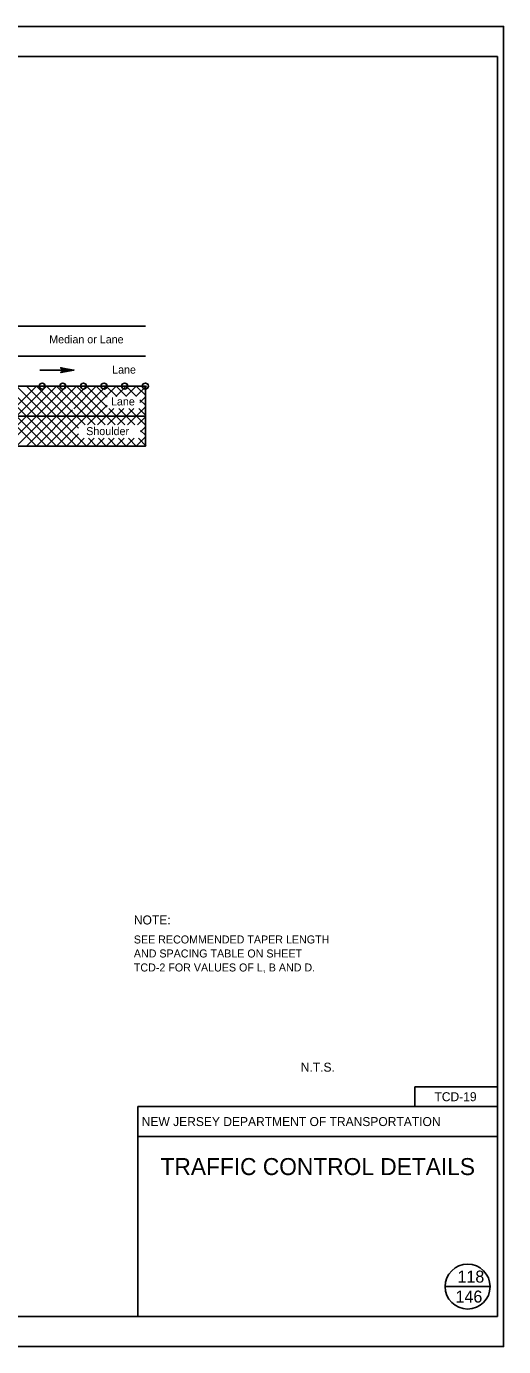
# Model space of a CAD drawing. Extents: x 499945 to 500993, y 499985 to 500645.
# Drawn here: x 500754 to 500993, y 499985 to 500645 of the extents above; entities that cross this region are included whole.
import ezdxf

# ---------------------------------------------------------------- set-up
doc = ezdxf.new("R2010")
doc.units = 0
for name, color, linetype in [('1', 7, 'Continuous'), ('24', 7, 'Continuous'), ('41', 7, 'Continuous'), ('5', 7, 'Continuous'), ('56', 7, 'Continuous'), ('60', 7, 'Continuous'), ('63', 7, 'Continuous')]:
    doc.layers.add(name, color=color, linetype=linetype)

msp = doc.modelspace()

# ---------------------------------------------------------------- linework, layer by layer
at = {"layer": '1'}
for p, q in [((500993, 500645), (499944.83, 500645)), ((500990, 500630), (500000, 500630)), ((500990, 500000), (500990, 500630)), ((500077.46, 500495.15), (500813.85, 500495.15)), ((500077.46, 500480.16), (500813.85, 500480.16)), ((500077.46, 500465.17), (500813.85, 500465.17)), ((500411.24, 500465.17), (500813.85, 500465.17)), ((500729.36, 500435.19), (500759.34, 500465.17)), ((500759.34, 500435.19), (500729.36, 500465.17)), ((500734.36, 500435.19), (500764.33, 500465.17)), ((500764.33, 500435.19), (500734.36, 500465.17)), ((500769.33, 500435.19), (500739.35, 500465.17)), ((500739.35, 500435.19), (500769.33, 500465.17)), ((500744.35, 500435.19), (500774.32, 500465.17)), ((500774.32, 500435.19), (500744.35, 500465.17)), ((500779.32, 500435.19), (500749.34, 500465.17)), ((500749.35, 500435.19), (500779.32, 500465.17)), ((500754.34, 500435.19), (500784.32, 500465.17)), ((500780.37, 500439.13), (500754.34, 500465.17)), ((500780.37, 500444.13), (500759.34, 500465.17)), ((500764.33, 500435.19), (500794.31, 500465.17)), ((500783.67, 500445.83), (500764.33, 500465.17)), ((500769.33, 500435.19), (500799.31, 500465.17)), ((500788.67, 500445.83), (500769.33, 500465.17)), ((500793.66, 500445.83), (500774.32, 500465.17)), ((500778.02, 500453.87), (500789.31, 500465.17)), ((500798.66, 500445.83), (500779.32, 500465.17)), ((500794.78, 500454.71), (500784.32, 500465.17)), ((500794.78, 500459.7), (500789.31, 500465.17)), ((500799.49, 500459.99), (500794.31, 500465.17)), ((500799.12, 500459.99), (500804.3, 500465.17)), ((500804.48, 500459.99), (500799.31, 500465.17)), ((500804.12, 500459.99), (500809.3, 500465.17)), ((500809.48, 500459.99), (500804.3, 500465.17)), ((500809.12, 500459.99), (500814.29, 500465.17)), ((500813.85, 500460.62), (500809.3, 500465.17)), ((500813.85, 500435.19), (500813.85, 500465.17)), ((500811.08, 500456.95), (500813.85, 500459.73)), ((500813.85, 500455.62), (500811.08, 500458.39)), ((500759.34, 500435.19), (500777.4, 500453.26)), ((500784.97, 500445.83), (500794.78, 500455.64)), ((500789.96, 500445.83), (500798.05, 500453.92)), ((500794.96, 500445.83), (500803.05, 500453.92)), ((500803.65, 500445.83), (500795.56, 500453.92)), ((500799.95, 500445.83), (500808.04, 500453.92)), ((500808.65, 500445.83), (500800.56, 500453.92)), ((500804.95, 500445.83), (500813.85, 500454.73)), ((500813.85, 500445.63), (500805.56, 500453.92)), ((500813.85, 500450.62), (500810.55, 500453.92)), ((500417.48, 500450.18), (500813.85, 500450.18)), ((500809.95, 500445.83), (500813.85, 500449.74)), ((500774.32, 500435.19), (500780.37, 500441.24)), ((500779.32, 500435.19), (500783.26, 500439.13)), ((500784.32, 500435.19), (500780.38, 500439.13)), ((500784.32, 500435.19), (500788.26, 500439.13)), ((500789.31, 500435.19), (500785.37, 500439.13)), ((500789.31, 500435.19), (500793.25, 500439.13)), ((500794.31, 500435.19), (500790.37, 500439.13)), ((500794.31, 500435.19), (500798.25, 500439.13)), ((500799.31, 500435.19), (500795.37, 500439.13)), ((500799.31, 500435.19), (500803.25, 500439.13)), ((500804.3, 500435.19), (500800.36, 500439.13)), ((500804.3, 500435.19), (500808.24, 500439.13)), ((500809.3, 500435.19), (500805.36, 500439.13)), ((500809.3, 500435.19), (500813.85, 500439.74)), ((500814.29, 500435.19), (500810.35, 500439.13)), ((500811.46, 500442.34), (500813.85, 500444.74)), ((500813.85, 500440.63), (500811.46, 500443.03)), ((500594.44, 500435.19), (500813.85, 500435.19)), ((500990, 500114.84), (500948.66, 500114.84)), ((500948.66, 500114.84), (500948.66, 500105)), ((500990, 500105), (500810, 500105)), ((500810, 500105), (500810, 500000)), ((500990, 500090), (500810, 500090)), ((500975, 500015), (500963.75, 500015)), ((500975, 500015), (500986.25, 500015)), ((500000, 500000), (500990, 500000)), ((500993, 499985), (499944.83, 499985))]:
    msp.add_line(p, q, dxfattribs=at)
msp.add_circle((500975, 500015), 11.25, dxfattribs=at)
at = {"layer": '24'}
msp.add_line((500761.14, 500473.17), (500773.07, 500473.17), dxfattribs=at)
msp.add_lwpolyline([(500778.13, 500473.17), (500771.48, 500474.34), (500773.07, 500473.17), (500771.52, 500472.01), (500778.13, 500473.17), (500777.69, 500473.16), (500771.67, 500474.26), (500773.2, 500473.15), (500771.79, 500472.1), (500777.45, 500473.14), (500777.23, 500473.17), (500772.07, 500474.09), (500773.23, 500473.16), (500772.04, 500472.25), (500777.13, 500473.17), (500776.91, 500473.14), (500772.4, 500473.95), (500773.28, 500473.17), (500772.38, 500472.36), (500776.27, 500473.14), (500775.89, 500473.14), (500772.73, 500473.78), (500773.35, 500473.19), (500772.69, 500472.53), (500775.82, 500473.17), (500775.47, 500473.19), (500773.1, 500473.6), (500773.55, 500473.13), (500773.06, 500472.68), (500775.14, 500473.17), (500774.81, 500473.2), (500773.38, 500473.48), (500773.62, 500473.15), (500773.23, 500472.8), (500774.63, 500473.17), (500773.71, 500473.39), (500773.84, 500473.14), (500773.43, 500472.88), (500774.4, 500473.13), (500773.79, 500473.29), (500774.05, 500473.09), (500773.75, 500472.97), (500774.04, 500473.15), (500773.89, 500473.19)], dxfattribs=at)
at = {"layer": '41'}
msp.add_line((500969.33, 500109.92), (500969.33, 500109.92), dxfattribs=at)
msp.add_lwpolyline([(499944.83, 500645), (500993, 500645), (500993, 499985), (499944.83, 499985)], close=True, dxfattribs=at)
at = {"layer": '5'}
msp.add_line((500411.24, 500465.17), (500813.85, 500465.17), dxfattribs=at)
at = {"layer": '56'}
for centre in [(500762.23, 500465.17), (500772.56, 500465.17), (500782.88, 500465.17), (500793.2, 500465.17), (500803.53, 500465.17), (500813.85, 500465.17)]:
    msp.add_circle(centre, 1.5, dxfattribs=at)
at = {"layer": '60'}
for centre in [(500762.23, 500465.17), (500772.56, 500465.17), (500782.88, 500465.17), (500793.2, 500465.17), (500803.53, 500465.17), (500813.85, 500465.17)]:
    msp.add_circle(centre, 1.5, dxfattribs=at)

# ---------------------------------------------------------------- texts
at = {"layer": '1'}
for s, height, p in [('N.T.S.', 4.5, (500891.56, 500122.44)), ('TCD-19', 4.5, (500958.42, 500107.67)), ('NEW JERSEY DEPARTMENT OF TRANSPORTATION', 4.5, (500812.02, 500095.25)), ('TRAFFIC CONTROL DETAILS', 8.5, (500821.44, 500070.75)), ('146', 6, (500968.97, 500007))]:
    msp.add_text(s, height=height, dxfattribs=at).set_placement(p)
at = {"layer": '5'}
for s, height, p in [('Median or Lane', 4, (500765.77, 500486.56)), ('Lane', 4, (500797.22, 500471.42)), ('Lane', 4, (500796.65, 500455.51)), ('Shoulder', 4, (500784.26, 500440.67)), ('NOTE:', 4.5, (500808.08, 500196.03)), ('SEE RECOMMENDED TAPER LENGTH', 4, (500808.08, 500186.53)), ('AND SPACING TABLE ON SHEET', 4, (500808.08, 500179.53)), ('TCD-2 FOR VALUES OF L, B AND D.', 4, (500808.08, 500172.53))]:
    msp.add_text(s, height=height, dxfattribs=at).set_placement(p)
at = {"layer": '56'}
for p in [(500762.69, 500464.42), (500773.02, 500464.42), (500783.34, 500464.42), (500793.66, 500464.42), (500803.99, 500464.42), (500814.31, 500464.42)]:
    msp.add_text('D', height=1.5, dxfattribs=at).set_placement(p)
at = {"layer": '63'}
msp.add_text('118', height=6, dxfattribs=at).set_placement((500969.95, 500017))

doc.saveas('drawing.dxf')
